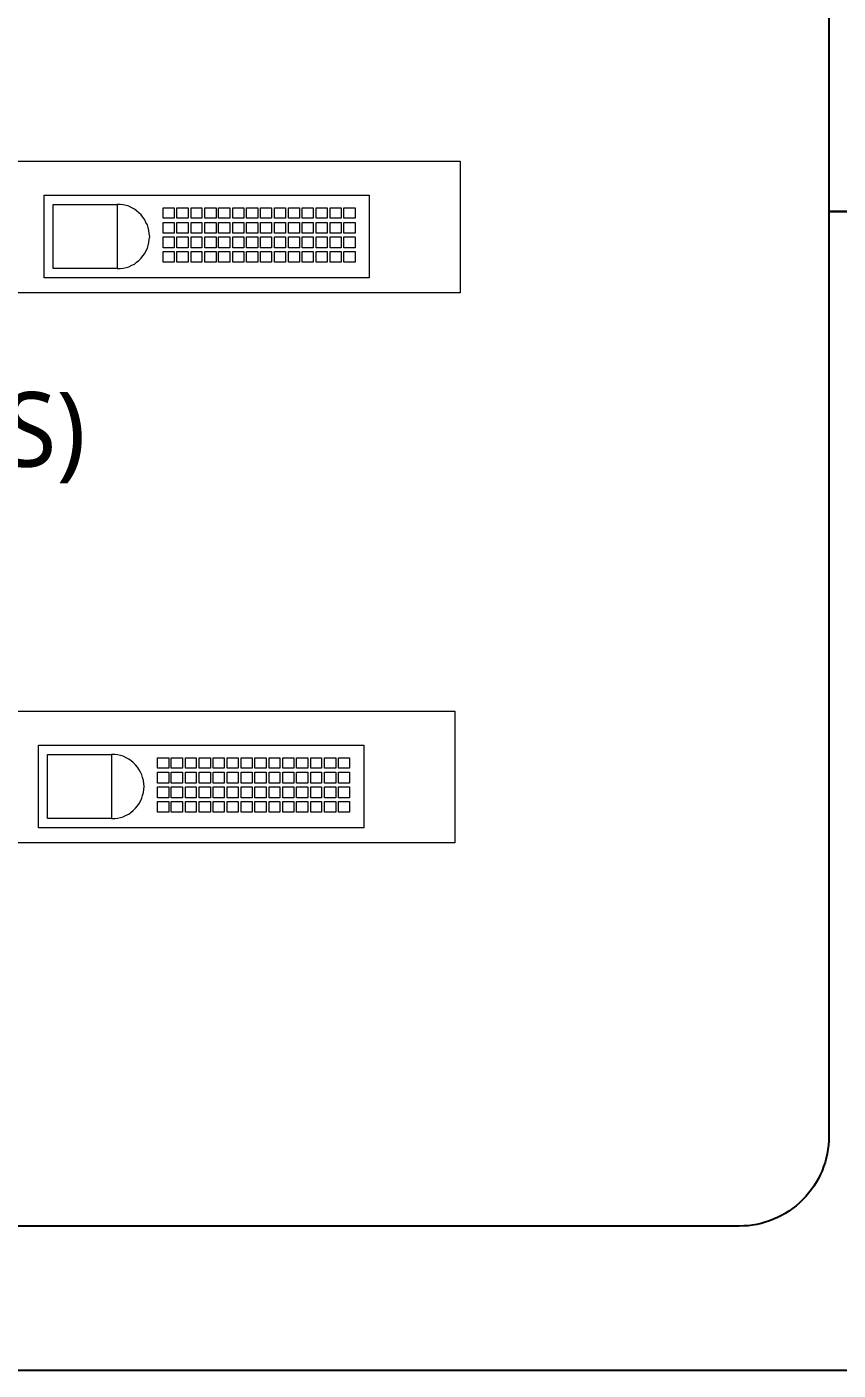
# Model space of a CAD drawing. Header units: millimetres. Extents: x 210250 to 420500, y 0 to 148500.
# Drawn here: x 265604 to 273667, y 68685 to 82023 of the extents above; entities that cross this region are included whole.
import ezdxf
from ezdxf.enums import TextEntityAlignment as Align

# ---------------------------------------------------------------- set-up
doc = ezdxf.new("R2010")
doc.units = ezdxf.units.MM
doc.header["$LTSCALE"] = 250
doc.header["$MEASUREMENT"] = 0
doc.layers.get('0').update_dxf_attribs({"lineweight": 25})
doc.layers.add('N-Equipment', color=7, linetype='Continuous')
doc.layers.add('OpticFiberCable', color=10, linetype='Continuous')
doc.styles.add('sukwoo', font='malgun.ttf')

msp = doc.modelspace()

# ---------------------------------------------------------------- linework, layer by layer
at = {"color": 4}
msp.add_lwpolyline([(252757, 68685), (349049, 68685, 0.414214), (350049, 69685), (350049, 107792, 0.414214), (349049, 108792), (252757, 108792, 0.414214), (251757, 107792), (251757, 69685, 0.414214)], format="xyb", close=True, dxfattribs=at)
at = {"color": 3}
msp.add_lwpolyline([(253934, 89945), (272684, 89945, -0.414214), (273575, 89054), (273575, 71006, -0.414214), (272684, 70115), (253934, 70115, -0.414214), (253043, 71006), (253043, 89054, -0.414214)], format="xyb", close=True, dxfattribs=at)
at = {"lineweight": 9}
for points in [[(262053, 80690), (269911, 80690), (269911, 79382), (256710, 79382), (256710, 80471)], [(266503, 79623), (266532, 79623), (266562, 79626), (266591, 79634), (266617, 79641), (266647, 79656), (266673, 79667), (266695, 79686), (266717, 79704), (266740, 79726), (266758, 79749), (266777, 79771), (266788, 79797), (266803, 79826), (266810, 79852), (266817, 79882), (266821, 79912), (266825, 79941), (266821, 79971), (266817, 80001), (266810, 80030), (266803, 80056), (266788, 80082), (266777, 80108), (266758, 80134), (266740, 80156), (266717, 80178), (266695, 80197), (266673, 80212), (266647, 80227), (266617, 80241), (266591, 80249), (266562, 80256), (266532, 80260), (266503, 80260)], [(261997, 75228), (269856, 75228), (269856, 73921), (256655, 73921), (256655, 75010)], [(266447, 74161), (266477, 74161), (266506, 74165), (266536, 74172), (266562, 74180), (266591, 74195), (266617, 74206), (266640, 74224), (266662, 74243), (266684, 74265), (266703, 74287), (266721, 74310), (266732, 74336), (266747, 74365), (266755, 74391), (266762, 74421), (266766, 74450), (266769, 74480), (266766, 74510), (266762, 74539), (266755, 74569), (266747, 74595), (266732, 74621), (266721, 74647), (266703, 74673), (266684, 74695), (266662, 74717), (266640, 74736), (266617, 74750), (266591, 74765), (266562, 74780), (266536, 74788), (266506, 74795), (266477, 74799), (266447, 74799)]]:
    msp.add_lwpolyline(points, dxfattribs=at)
for points in [[(265776, 80353), (269007, 80353), (269007, 79530), (265776, 79530), (265776, 80353)], [(265865, 80260), (266503, 80260), (266503, 79623), (265865, 79623), (265865, 80260)], [(266958, 80227), (267069, 80227), (267069, 80123), (266958, 80123), (266958, 80227)], [(267095, 80227), (267207, 80227), (267207, 80123), (267095, 80123), (267095, 80227)], [(267236, 80227), (267344, 80227), (267344, 80123), (267236, 80123), (267236, 80227)], [(267373, 80227), (267484, 80227), (267484, 80123), (267373, 80123), (267373, 80227)], [(267510, 80227), (267621, 80227), (267621, 80123), (267510, 80123), (267510, 80227)], [(267651, 80227), (267759, 80227), (267759, 80123), (267651, 80123), (267651, 80227)], [(267788, 80227), (267899, 80227), (267899, 80123), (267788, 80123), (267788, 80227)], [(267925, 80227), (268036, 80227), (268036, 80123), (267925, 80123), (267925, 80227)], [(268066, 80227), (268174, 80227), (268174, 80123), (268066, 80123), (268066, 80227)], [(268203, 80227), (268314, 80227), (268314, 80123), (268203, 80123), (268203, 80227)], [(268340, 80227), (268451, 80227), (268451, 80123), (268340, 80123), (268340, 80227)], [(268481, 80227), (268589, 80227), (268589, 80123), (268481, 80123), (268481, 80227)], [(268618, 80227), (268729, 80227), (268729, 80123), (268618, 80123), (268618, 80227)], [(268755, 80227), (268866, 80227), (268866, 80123), (268755, 80123), (268755, 80227)], [(266958, 80082), (267069, 80082), (267069, 79975), (266958, 79975), (266958, 80082)], [(267095, 80082), (267207, 80082), (267207, 79975), (267095, 79975), (267095, 80082)], [(267236, 80082), (267344, 80082), (267344, 79975), (267236, 79975), (267236, 80082)], [(267373, 80082), (267484, 80082), (267484, 79975), (267373, 79975), (267373, 80082)], [(267510, 80082), (267621, 80082), (267621, 79975), (267510, 79975), (267510, 80082)], [(267651, 80082), (267759, 80082), (267759, 79975), (267651, 79975), (267651, 80082)], [(267788, 80082), (267899, 80082), (267899, 79975), (267788, 79975), (267788, 80082)], [(267925, 80082), (268036, 80082), (268036, 79975), (267925, 79975), (267925, 80082)], [(268066, 80082), (268174, 80082), (268174, 79975), (268066, 79975), (268066, 80082)], [(268203, 80082), (268314, 80082), (268314, 79975), (268203, 79975), (268203, 80082)], [(268340, 80082), (268451, 80082), (268451, 79975), (268340, 79975), (268340, 80082)], [(268481, 80082), (268589, 80082), (268589, 79975), (268481, 79975), (268481, 80082)], [(268618, 80082), (268729, 80082), (268729, 79975), (268618, 79975), (268618, 80082)], [(268755, 80082), (268866, 80082), (268866, 79975), (268755, 79975), (268755, 80082)], [(266958, 79938), (267069, 79938), (267069, 79830), (266958, 79830), (266958, 79938)], [(267095, 79938), (267207, 79938), (267207, 79830), (267095, 79830), (267095, 79938)], [(267236, 79938), (267344, 79938), (267344, 79830), (267236, 79830), (267236, 79938)], [(267373, 79938), (267484, 79938), (267484, 79830), (267373, 79830), (267373, 79938)], [(267510, 79938), (267621, 79938), (267621, 79830), (267510, 79830), (267510, 79938)], [(267651, 79938), (267759, 79938), (267759, 79830), (267651, 79830), (267651, 79938)], [(267788, 79938), (267899, 79938), (267899, 79830), (267788, 79830), (267788, 79938)], [(267925, 79938), (268036, 79938), (268036, 79830), (267925, 79830), (267925, 79938)], [(268066, 79938), (268174, 79938), (268174, 79830), (268066, 79830), (268066, 79938)], [(268203, 79938), (268314, 79938), (268314, 79830), (268203, 79830), (268203, 79938)], [(268340, 79938), (268451, 79938), (268451, 79830), (268340, 79830), (268340, 79938)], [(268481, 79938), (268589, 79938), (268589, 79830), (268481, 79830), (268481, 79938)], [(268618, 79938), (268729, 79938), (268729, 79830), (268618, 79830), (268618, 79938)], [(268755, 79938), (268866, 79938), (268866, 79830), (268755, 79830), (268755, 79938)], [(266958, 79793), (267069, 79793), (267069, 79686), (266958, 79686), (266958, 79793)], [(267095, 79793), (267207, 79793), (267207, 79686), (267095, 79686), (267095, 79793)], [(267236, 79793), (267344, 79793), (267344, 79686), (267236, 79686), (267236, 79793)], [(267373, 79793), (267484, 79793), (267484, 79686), (267373, 79686), (267373, 79793)], [(267510, 79793), (267621, 79793), (267621, 79686), (267510, 79686), (267510, 79793)], [(267651, 79793), (267759, 79793), (267759, 79686), (267651, 79686), (267651, 79793)], [(267788, 79793), (267899, 79793), (267899, 79686), (267788, 79686), (267788, 79793)], [(267925, 79793), (268036, 79793), (268036, 79686), (267925, 79686), (267925, 79793)], [(268066, 79793), (268174, 79793), (268174, 79686), (268066, 79686), (268066, 79793)], [(268203, 79793), (268314, 79793), (268314, 79686), (268203, 79686), (268203, 79793)], [(268340, 79793), (268451, 79793), (268451, 79686), (268340, 79686), (268340, 79793)], [(268481, 79793), (268589, 79793), (268589, 79686), (268481, 79686), (268481, 79793)], [(268618, 79793), (268729, 79793), (268729, 79686), (268618, 79686), (268618, 79793)], [(268755, 79793), (268866, 79793), (268866, 79686), (268755, 79686), (268755, 79793)], [(265721, 74891), (268952, 74891), (268952, 74069), (265721, 74069), (265721, 74891)], [(265810, 74799), (266447, 74799), (266447, 74161), (265810, 74161), (265810, 74799)], [(266903, 74765), (267014, 74765), (267014, 74662), (266903, 74662), (266903, 74765)], [(267040, 74765), (267151, 74765), (267151, 74662), (267040, 74662), (267040, 74765)], [(267181, 74765), (267288, 74765), (267288, 74662), (267181, 74662), (267181, 74765)], [(267318, 74765), (267429, 74765), (267429, 74662), (267318, 74662), (267318, 74765)], [(267455, 74765), (267566, 74765), (267566, 74662), (267455, 74662), (267455, 74765)], [(267596, 74765), (267703, 74765), (267703, 74662), (267596, 74662), (267596, 74765)], [(267733, 74765), (267844, 74765), (267844, 74662), (267733, 74662), (267733, 74765)], [(267870, 74765), (267981, 74765), (267981, 74662), (267870, 74662), (267870, 74765)], [(268011, 74765), (268118, 74765), (268118, 74662), (268011, 74662), (268011, 74765)], [(268148, 74765), (268259, 74765), (268259, 74662), (268148, 74662), (268148, 74765)], [(268285, 74765), (268396, 74765), (268396, 74662), (268285, 74662), (268285, 74765)], [(268425, 74765), (268533, 74765), (268533, 74662), (268425, 74662), (268425, 74765)], [(268563, 74765), (268674, 74765), (268674, 74662), (268563, 74662), (268563, 74765)], [(268700, 74765), (268811, 74765), (268811, 74662), (268700, 74662), (268700, 74765)], [(266903, 74621), (267014, 74621), (267014, 74513), (266903, 74513), (266903, 74621)], [(267040, 74621), (267151, 74621), (267151, 74513), (267040, 74513), (267040, 74621)], [(267181, 74621), (267288, 74621), (267288, 74513), (267181, 74513), (267181, 74621)], [(267318, 74621), (267429, 74621), (267429, 74513), (267318, 74513), (267318, 74621)], [(267455, 74621), (267566, 74621), (267566, 74513), (267455, 74513), (267455, 74621)], [(267596, 74621), (267703, 74621), (267703, 74513), (267596, 74513), (267596, 74621)], [(267733, 74621), (267844, 74621), (267844, 74513), (267733, 74513), (267733, 74621)], [(267870, 74621), (267981, 74621), (267981, 74513), (267870, 74513), (267870, 74621)], [(268011, 74621), (268118, 74621), (268118, 74513), (268011, 74513), (268011, 74621)], [(268148, 74621), (268259, 74621), (268259, 74513), (268148, 74513), (268148, 74621)], [(268285, 74621), (268396, 74621), (268396, 74513), (268285, 74513), (268285, 74621)], [(268425, 74621), (268533, 74621), (268533, 74513), (268425, 74513), (268425, 74621)], [(268563, 74621), (268674, 74621), (268674, 74513), (268563, 74513), (268563, 74621)], [(268700, 74621), (268811, 74621), (268811, 74513), (268700, 74513), (268700, 74621)], [(266903, 74476), (267014, 74476), (267014, 74369), (266903, 74369), (266903, 74476)], [(267040, 74476), (267151, 74476), (267151, 74369), (267040, 74369), (267040, 74476)], [(267181, 74476), (267288, 74476), (267288, 74369), (267181, 74369), (267181, 74476)], [(267318, 74476), (267429, 74476), (267429, 74369), (267318, 74369), (267318, 74476)], [(267455, 74476), (267566, 74476), (267566, 74369), (267455, 74369), (267455, 74476)], [(267596, 74476), (267703, 74476), (267703, 74369), (267596, 74369), (267596, 74476)], [(267733, 74476), (267844, 74476), (267844, 74369), (267733, 74369), (267733, 74476)], [(267870, 74476), (267981, 74476), (267981, 74369), (267870, 74369), (267870, 74476)], [(268011, 74476), (268118, 74476), (268118, 74369), (268011, 74369), (268011, 74476)], [(268148, 74476), (268259, 74476), (268259, 74369), (268148, 74369), (268148, 74476)], [(268285, 74476), (268396, 74476), (268396, 74369), (268285, 74369), (268285, 74476)], [(268425, 74476), (268533, 74476), (268533, 74369), (268425, 74369), (268425, 74476)], [(268563, 74476), (268674, 74476), (268674, 74369), (268563, 74369), (268563, 74476)], [(268700, 74476), (268811, 74476), (268811, 74369), (268700, 74369), (268700, 74476)], [(266903, 74332), (267014, 74332), (267014, 74224), (266903, 74224), (266903, 74332)], [(267040, 74332), (267151, 74332), (267151, 74224), (267040, 74224), (267040, 74332)], [(267181, 74332), (267288, 74332), (267288, 74224), (267181, 74224), (267181, 74332)], [(267318, 74332), (267429, 74332), (267429, 74224), (267318, 74224), (267318, 74332)], [(267455, 74332), (267566, 74332), (267566, 74224), (267455, 74224), (267455, 74332)], [(267596, 74332), (267703, 74332), (267703, 74224), (267596, 74224), (267596, 74332)], [(267733, 74332), (267844, 74332), (267844, 74224), (267733, 74224), (267733, 74332)], [(267870, 74332), (267981, 74332), (267981, 74224), (267870, 74224), (267870, 74332)], [(268011, 74332), (268118, 74332), (268118, 74224), (268011, 74224), (268011, 74332)], [(268148, 74332), (268259, 74332), (268259, 74224), (268148, 74224), (268148, 74332)], [(268285, 74332), (268396, 74332), (268396, 74224), (268285, 74224), (268285, 74332)], [(268425, 74332), (268533, 74332), (268533, 74224), (268425, 74224), (268425, 74332)], [(268563, 74332), (268674, 74332), (268674, 74224), (268563, 74224), (268563, 74332)], [(268700, 74332), (268811, 74332), (268811, 74224), (268700, 74224), (268700, 74332)]]:
    msp.add_lwpolyline(points, close=True, dxfattribs=at)
at = {"layer": 'OpticFiberCable', "lineweight": 30}
msp.add_line((292473, 80190), (273575, 80190), dxfattribs=at)

# ---------------------------------------------------------------- texts
at = {"layer": 'N-Equipment', "style": 'sukwoo'}
msp.add_text('인증서버(ACS)', height=742.2, dxfattribs=at).set_placement((263156, 77655), align=Align.CENTER)

doc.saveas('drawing.dxf')
